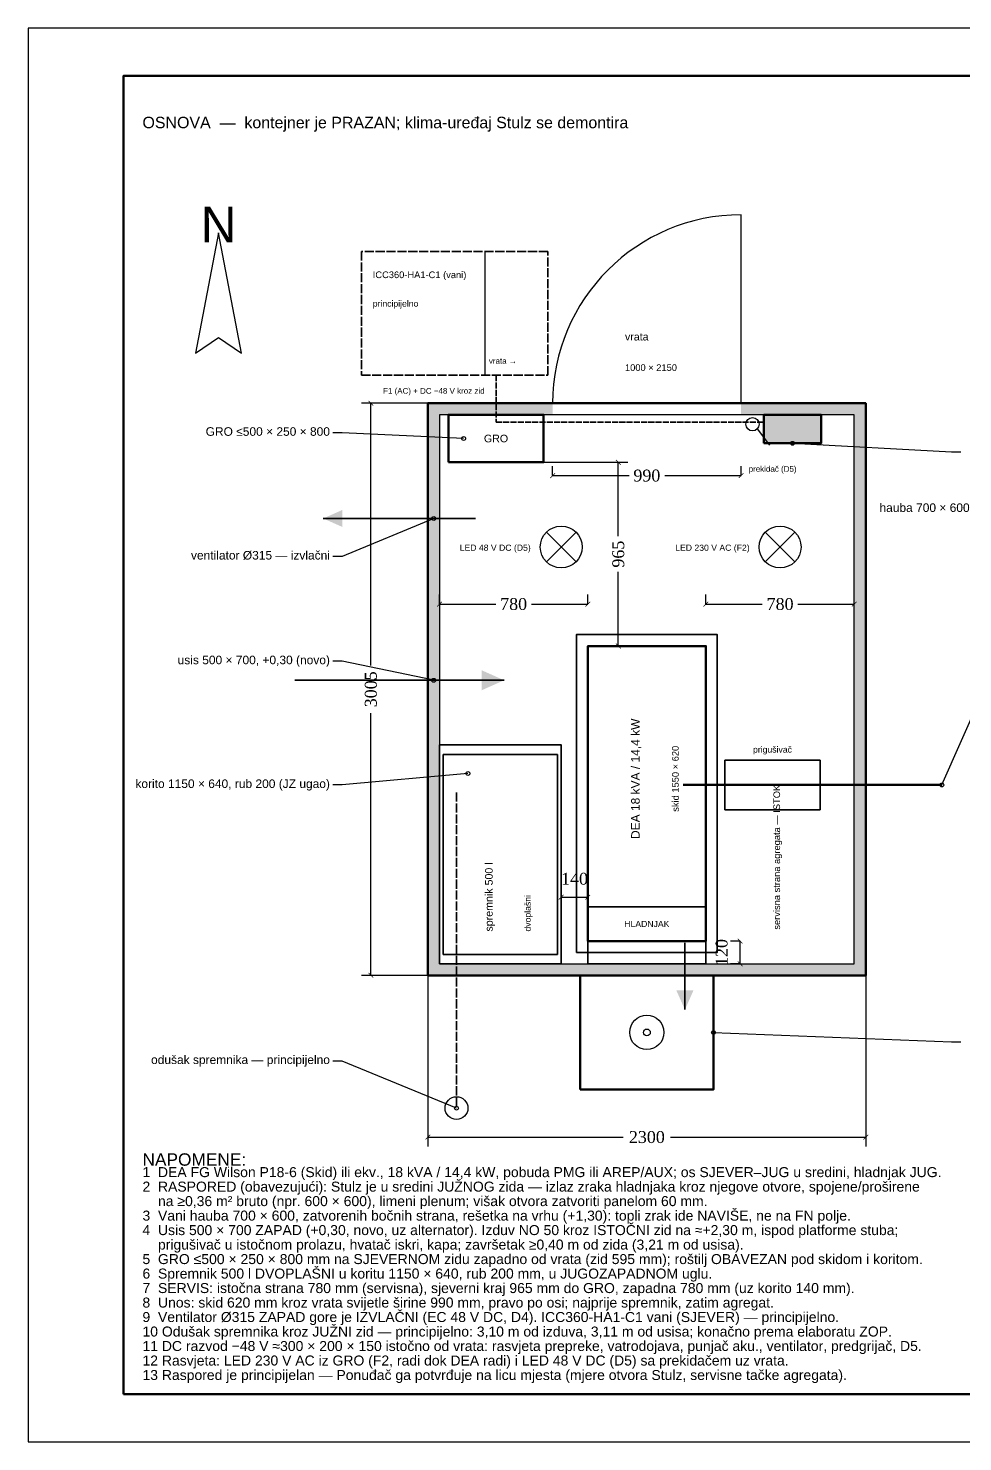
# Model space of a CAD drawing. Header units: millimetres. Extents: x 0 to 10500, y 0 to 7425.
# Drawn here: x 0 to 4910, y 0 to 7425 of the extents above; entities that cross this region are included whole.
import ezdxf
from ezdxf.enums import TextEntityAlignment as Align

# ---------------------------------------------------------------- set-up
doc = ezdxf.new("R2010")
doc.units = ezdxf.units.MM
doc.linetypes.add('DASHED', pattern=[1.524, 1.27, -0.254])
for name, color, linetype in [('Agregat', 30, 'Continuous'), ('Izvod', 253, 'Continuous'), ('Kabal', 7, 'Continuous'), ('Konstrukcija', 5, 'Continuous'), ('Kote', 7, 'Continuous'), ('Novi1', 30, 'Continuous'), ('Objekat', 6, 'Continuous'), ('Okvir', 3, 'Continuous'), ('Orijentacija', 1, 'Continuous'), ('Sema', 7, 'Continuous'), ('Tekst', 253, 'Continuous'), ('Ventilacija', 4, 'Continuous')]:
    doc.layers.add(name, color=color, linetype=linetype)
doc.styles.add('20', font='arial.ttf')
doc.styles.get("Standard").update_dxf_attribs({"font": 'times.ttf'})
doc.dimstyles.new('M 25', dxfattribs={"dimscale": 25, "dimtxt": 2.5, "dimasz": 1, "dimexe": 2, "dimexo": 0, "dimtad": 1, "dimdec": 0, "dimtxsty": 'Standard', "dimblk": 'ARCHTICK', "dimcen": 2.5, "dimazin": 3, "dimtfac": 1, "dimtmove": 0, "dimatfit": 3, "dimarcsym": 0})

# ---------------------------------------------------------------- blocks, each defined once
blk = doc.blocks.new('_ARCHTICK')
at = {"color": 0, "linetype": 'ByBlock', "const_width": 0.15}
blk.add_lwpolyline([(-0.5, -0.5), (0.5, 0.5)], dxfattribs=at)
blk = doc.blocks.new('*D3')
for p, q in [((2100, 2450), (2100, 1550)), ((4400, 2450), (4400, 1550)), ((2100, 1600), (3125, 1600)), ((3375, 1600), (4400, 1600))]:
    blk.add_line(p, q)
at = {"layer": 'Defpoints'}
for p in [(2100, 2450), (4400, 2450), (2100, 1600)]:
    blk.add_point(p, dxfattribs=at)
at = {"layer": 'Kote', "xscale": 25, "yscale": 25, "rotation": 180}
blk.add_blockref('_ARCHTICK', (2100, 1600), dxfattribs=at)
at = {"layer": 'Kote', "xscale": 25, "yscale": 25}
blk.add_blockref('_ARCHTICK', (4400, 1600), dxfattribs=at)
at = {"layer": 'Kote', "insert": (3250, 1600), "char_height": 62.5, "attachment_point": 5}
blk.add_mtext('2300', dxfattribs=at)
blk = doc.blocks.new('*D4')
for p, q in [((2100, 5455), (1750, 5455)), ((1800, 4077.5), (1800, 5455)), ((1800, 2450), (1800, 3827.5)), ((2100, 2450), (1750, 2450))]:
    blk.add_line(p, q)
at = {"layer": 'Defpoints'}
for p in [(2100, 5455), (1800, 2450), (2100, 2450)]:
    blk.add_point(p, dxfattribs=at)
at = {"layer": 'Kote', "xscale": 25, "yscale": 25}
for p, rotation in [((1800, 5455), 90), ((1800, 2450), 270)]:
    blk.add_blockref('_ARCHTICK', p, dxfattribs=dict(at, rotation=rotation))
at = {"layer": 'Kote', "insert": (1800, 3952.5), "char_height": 62.5, "attachment_point": 5, "rotation": 90}
blk.add_mtext('3005', dxfattribs=at)
blk = doc.blocks.new('*D5')
for p, q in [((2755, 5075), (2755, 5125)), ((3745, 5075), (3745, 5125)), ((2755, 5075), (3156.25, 5075)), ((3343.75, 5075), (3745, 5075))]:
    blk.add_line(p, q)
at = {"layer": 'Defpoints'}
for p in [(2755, 5075), (2755, 5075), (3745, 5075)]:
    blk.add_point(p, dxfattribs=at)
at = {"layer": 'Kote', "xscale": 25, "yscale": 25, "rotation": 180}
blk.add_blockref('_ARCHTICK', (2755, 5075), dxfattribs=at)
at = {"layer": 'Kote', "xscale": 25, "yscale": 25}
blk.add_blockref('_ARCHTICK', (3745, 5075), dxfattribs=at)
at = {"layer": 'Kote', "insert": (3250, 5075), "char_height": 62.5, "attachment_point": 5}
blk.add_mtext('990', dxfattribs=at)
blk = doc.blocks.new('*D6')
for p, q in [((2160, 4400), (2160, 4450)), ((2160, 4400), (2456.25, 4400)), ((2643.75, 4400), (2940, 4400)), ((2940, 4400), (2940, 4450))]:
    blk.add_line(p, q)
at = {"layer": 'Defpoints'}
for p in [(2160, 4400), (2160, 4400), (2940, 4400)]:
    blk.add_point(p, dxfattribs=at)
at = {"layer": 'Kote', "xscale": 25, "yscale": 25, "rotation": 180}
blk.add_blockref('_ARCHTICK', (2160, 4400), dxfattribs=at)
at = {"layer": 'Kote', "xscale": 25, "yscale": 25}
blk.add_blockref('_ARCHTICK', (2940, 4400), dxfattribs=at)
at = {"layer": 'Kote', "insert": (2550, 4400), "char_height": 62.5, "attachment_point": 5}
blk.add_mtext('780', dxfattribs=at)
blk = doc.blocks.new('*D8')
for p, q in [((3560, 4400), (3560, 4450)), ((3560, 4400), (3856.25, 4400)), ((4043.75, 4400), (4340, 4400)), ((4340, 4400), (4340, 4450))]:
    blk.add_line(p, q)
at = {"layer": 'Defpoints'}
for p in [(3560, 4400), (3560, 4400), (4340, 4400)]:
    blk.add_point(p, dxfattribs=at)
at = {"layer": 'Kote', "xscale": 25, "yscale": 25, "rotation": 180}
blk.add_blockref('_ARCHTICK', (3560, 4400), dxfattribs=at)
at = {"layer": 'Kote', "xscale": 25, "yscale": 25}
blk.add_blockref('_ARCHTICK', (4340, 4400), dxfattribs=at)
at = {"layer": 'Kote', "insert": (3950, 4400), "char_height": 62.5, "attachment_point": 5}
blk.add_mtext('780', dxfattribs=at)
blk = doc.blocks.new('*D10')
for p, q in [((2500, 5145), (3150, 5145)), ((3100, 4756.25), (3100, 5145)), ((3100, 4180), (3100, 4568.75)), ((2940, 4180), (3150, 4180))]:
    blk.add_line(p, q)
at = {"layer": 'Defpoints'}
for p in [(2500, 5145), (2940, 4180), (3100, 4180)]:
    blk.add_point(p, dxfattribs=at)
at = {"layer": 'Kote', "xscale": 25, "yscale": 25}
for p, rotation in [((3100, 5145), 90), ((3100, 4180), 270)]:
    blk.add_blockref('_ARCHTICK', p, dxfattribs=dict(at, rotation=rotation))
at = {"layer": 'Kote', "insert": (3100, 4662.5), "char_height": 62.5, "attachment_point": 5, "rotation": 90}
blk.add_mtext('965', dxfattribs=at)

msp = doc.modelspace()

# ---------------------------------------------------------------- hatches: boundary and pattern name
at = {"layer": 'Novi1'}
msp.add_hatch(color=30, dxfattribs=at).paths.add_polyline_path([(3865, 5245), (4165, 5245), (4165, 5395), (3865, 5395)])
at = {"layer": 'Objekat'}
for points in [[(2100, 5395), (2755, 5395), (2755, 5455), (2100, 5455)], [(3745, 5395), (4400, 5395), (4400, 5455), (3745, 5455)], [(2100, 2510), (2160, 2510), (2160, 5395), (2100, 5395)], [(4340, 2510), (4400, 2510), (4400, 5395), (4340, 5395)], [(2100, 2450), (4400, 2450), (4400, 2510), (2100, 2510)]]:
    msp.add_hatch(color=8, dxfattribs=at).paths.add_polyline_path(points)
at = {"layer": 'Ventilacija'}
for points in [[(2100, 4692.5), (2160, 4692.5), (2160, 5007.5), (2100, 5007.5)], [(2100, 3750), (2160, 3750), (2160, 4250), (2100, 4250)], [(2950, 2450), (3550, 2450), (3550, 2510), (2950, 2510)]]:
    msp.add_hatch(color=4, dxfattribs=at).paths.add_polyline_path(points)

# ---------------------------------------------------------------- linework, layer by layer
at = {"layer": 'Agregat', "color": 30, "lineweight": 50}
msp.add_lwpolyline([(2940, 2630), (3560, 2630), (3560, 4180), (2940, 4180)], close=True, dxfattribs=at)
at = {"layer": 'Agregat', "color": 1, "lineweight": 35}
msp.add_lwpolyline([(2160, 2510), (2800, 2510), (2800, 3660), (2160, 3660)], close=True, dxfattribs=at)
at = {"layer": 'Agregat', "color": 30, "lineweight": 35}
msp.add_lwpolyline([(2180, 2560), (2780, 2560), (2780, 3610), (2180, 3610)], close=True, dxfattribs=at)
at = {"layer": 'Agregat', "color": 4, "lineweight": 35}
msp.add_lwpolyline([(2940, 2630), (3560, 2630), (3560, 2810), (2940, 2810)], close=True, dxfattribs=at)
at = {"layer": 'Izvod', "color": 8}
for points in [[(2287.5, 5270), (1650, 5300), (1600, 5300)], [(4015, 5245), (4850, 5200), (4900, 5200)], [(2130, 4850), (1650, 4650), (1600, 4650)], [(2130, 4000), (1650, 4100), (1600, 4100)], [(4800, 3450), (5000, 3900), (5050, 3900)], [(2310, 3510), (1650, 3450), (1600, 3450)], [(3600, 2150), (4850, 2100), (4900, 2100)], [(2250, 1752.5), (1650, 2000), (1600, 2000)]]:
    msp.add_lwpolyline(points, dxfattribs=at)
for centre in [(2287.5, 5270), (4015, 5245), (2130, 4850), (2130, 4000), (2310, 3510), (4800, 3450), (3600, 2150), (2250, 1752.5)]:
    msp.add_circle(centre, 10, dxfattribs=at)
at = {"layer": 'Kabal', "color": 2, "linetype": 'DASHED', "lineweight": 35, "ltscale": 25}
msp.add_lwpolyline([(2457.5, 5602.5), (2457.5, 5355), (3865, 5355)], dxfattribs=at)
at = {"layer": 'Konstrukcija', "color": 5, "lineweight": 35}
msp.add_lwpolyline([(2880, 2570), (3620, 2570), (3620, 4240), (2880, 4240)], close=True, dxfattribs=at)
at = {"layer": 'Novi1', "color": 30}
msp.add_line((2400, 5602.5), (2400, 6252.5), dxfattribs=at)
at = {"layer": 'Novi1', "color": 30, "linetype": 'DASHED', "lineweight": 35, "ltscale": 37.5}
msp.add_lwpolyline([(1750, 5602.5), (2730, 5602.5), (2730, 6252.5), (1750, 6252.5)], close=True, dxfattribs=at)
at = {"layer": 'Novi1', "color": 30, "lineweight": 50}
for points in [[(2207.5, 5145), (2707.5, 5145), (2707.5, 5395), (2207.5, 5395)], [(3865, 5245), (4165, 5245), (4165, 5395), (3865, 5395)]]:
    msp.add_lwpolyline(points, close=True, dxfattribs=at)
at = {"layer": 'Objekat', "color": 8}
msp.add_line((3745, 5455), (3745, 6445), dxfattribs=at)
at = {"layer": 'Objekat', "color": 6, "lineweight": 50}
msp.add_lwpolyline([(2100, 2450), (4400, 2450), (4400, 5455), (2100, 5455)], close=True, dxfattribs=at)
at = {"layer": 'Objekat', "color": 6}
msp.add_lwpolyline([(2160, 2510), (4340, 2510), (4340, 5395), (2160, 5395)], close=True, dxfattribs=at)
at = {"layer": 'Objekat', "color": 8}
msp.add_arc((3745, 5455), 990, 90, 180, dxfattribs=at)
at = {"layer": 'Okvir', "color": 8}
msp.add_lwpolyline([(0, 0), (10500, 0), (10500, 7425), (0, 7425)], close=True, dxfattribs=at)
at = {"layer": 'Okvir', "lineweight": 50}
msp.add_lwpolyline([(500, 250), (10250, 250), (10250, 7175), (500, 7175)], close=True, dxfattribs=at)
at = {"layer": 'Orijentacija'}
msp.add_lwpolyline([(1000, 6350), (879, 5717.5), (1000, 5800), (1121, 5717.5)], close=True, dxfattribs=at)
at = {"layer": 'Sema', "color": 2}
for p, q in [((3830, 5320), (3895, 5235)), ((2722, 4778), (2878, 4622)), ((2722, 4622), (2878, 4778)), ((3872, 4778), (4028, 4622)), ((3872, 4622), (4028, 4778))]:
    msp.add_line(p, q, dxfattribs=at)
for centre, radius in [((3805, 5345), 35), ((2800, 4700), 110), ((3950, 4700), 110)]:
    msp.add_circle(centre, radius, dxfattribs=at)
at = {"layer": 'Ventilacija', "color": 4, "lineweight": 35}
for points in [[(2350, 4850), (1550, 4850)], [(1400, 4000), (2500, 4000)], [(3450, 2620), (3450, 2270)]]:
    msp.add_lwpolyline(points, dxfattribs=at)
at = {"layer": 'Ventilacija', "color": 1, "lineweight": 35}
msp.add_lwpolyline([(3660, 3320), (4160, 3320), (4160, 3580), (3660, 3580)], close=True, dxfattribs=at)
at = {"layer": 'Ventilacija', "color": 1, "lineweight": 50}
msp.add_lwpolyline([(3440, 3450), (4800, 3450)], dxfattribs=at)
at = {"layer": 'Ventilacija', "color": 1, "linetype": 'DASHED', "lineweight": 35, "ltscale": 37.5}
msp.add_lwpolyline([(2250, 3410), (2250, 1752.5)], dxfattribs=at)
at = {"layer": 'Ventilacija', "color": 4, "lineweight": 35}
msp.add_lwpolyline([(2940, 2510), (3560, 2510), (3560, 2630), (2940, 2630)], close=True, dxfattribs=at)
at = {"layer": 'Ventilacija', "color": 4, "lineweight": 50}
msp.add_lwpolyline([(2900, 1850), (3600, 1850), (3600, 2450), (2900, 2450)], close=True, dxfattribs=at)
at = {"layer": 'Ventilacija', "color": 4}
for radius in [90, 18]:
    msp.add_circle((3250, 2150), radius, dxfattribs=at)
at = {"layer": 'Ventilacija', "color": 1}
msp.add_circle((2250, 1752.5), 60, dxfattribs=at)
at = {"layer": 'Ventilacija', "color": 4}
for points in [[(1650.4, 4805.1), (1550, 4850), (1650.4, 4894.9)], [(2381.3, 4053), (2500, 4000), (2381.3, 3947)], [(3494.9, 2370.4), (3450, 2270), (3405.1, 2370.4)]]:
    msp.add_solid(points, dxfattribs=at)

# ---------------------------------------------------------------- texts
at = {"layer": 'Izvod', "color": 7, "style": '20'}
for s, p in [('GRO ≤500 × 250 × 800', (1585, 5284.2)), ('hauba 700 × 600 — izlaz NAVIŠE, rešetka +1,30', (5835, 4884.2)), ('ventilator Ø315 — izvlačni', (1585, 4634.2)), ('usis 500 × 700, +0,30 (novo)', (1585, 4084.2)), ('korito 1150 × 640, rub 200 (JZ ugao)', (1585, 3434.2)), ('odušak spremnika — principijelno', (1585, 1984.2))]:
    msp.add_text(s, height=45, dxfattribs=at).set_placement(p, align=Align.RIGHT)
at = {"layer": 'Orijentacija', "color": 1, "style": '20'}
msp.add_text('N', height=187, dxfattribs=at).set_placement((1000, 6394), align=Align.MIDDLE_CENTER)
at = {"layer": 'Tekst', "color": 7, "style": '20'}
for s, height, p in [('OSNOVA  —  kontejner je PRAZAN; klima-uređaj Stulz se demontira', 60, (600, 6900)), ('ICC360-HA1-C1 (vani)', 35, (1810, 6112.5)), ('vrata', 40, (3135, 5785)), ('NAPOMENE:', 65, (600, 1450)), ('1  DEA FG Wilson P18-6 (Skid) ili ekv., 18 kVA / 14,4 kW, pobuda PMG ili AREP/AUX; os SJEVER–JUG u sredini, hladnjak JUG.', 52.5, (600, 1390)), ('2  RASPORED (obavezujući): Stulz je u sredini JUŽNOG zida — izlaz zraka hladnjaka kroz njegove otvore, spojene/proširene', 52.5, (600, 1313.9)), ('    na ≥0,36 m² bruto (npr. 600 × 600), limeni plenum; višak otvora zatvoriti panelom 60 mm.', 52.5, (600, 1237.8)), ('3  Vani hauba 700 × 600, zatvorenih bočnih strana, rešetka na vrhu (+1,30): topli zrak ide NAVIŠE, ne na FN polje.', 52.5, (600, 1161.6)), ('4  Usis 500 × 700 ZAPAD (+0,30, novo, uz alternator). Izduv NO 50 kroz ISTOČNI zid na ≈+2,30 m, ispod platforme stuba;', 52.5, (600, 1085.5)), ('    prigušivač u istočnom prolazu, hvatač iskri, kapa; završetak ≥0,40 m od zida (3,21 m od usisa).', 52.5, (600, 1009.4)), ('5  GRO ≤500 × 250 × 800 mm na SJEVERNOM zidu zapadno od vrata (zid 595 mm); roštilj OBAVEZAN pod skidom i koritom.', 52.5, (600, 933.2)), ('6  Spremnik 500 l DVOPLAŠNI u koritu 1150 × 640, rub 200 mm, u JUGOZAPADNOM uglu.', 52.5, (600, 857.1)), ('7  SERVIS: istočna strana 780 mm (servisna), sjeverni kraj 965 mm do GRO, zapadna 780 mm (uz korito 140 mm).', 52.5, (600, 781)), ('8  Unos: skid 620 mm kroz vrata svijetle širine 990 mm, pravo po osi; najprije spremnik, zatim agregat.', 52.5, (600, 704.9)), ('9  Ventilator Ø315 ZAPAD gore je IZVLAČNI (EC 48 V DC, D4). ICC360-HA1-C1 vani (SJEVER) — principijelno.', 52.5, (600, 628.8)), ('10 Odušak spremnika kroz JUŽNI zid — principijelno: 3,10 m od izduva, 3,11 m od usisa; konačno prema elaboratu ZOP.', 52.5, (600, 552.6)), ('11 DC razvod −48 V ≈300 × 200 × 150 istočno od vrata: rasvjeta prepreke, vatrodojava, punjač aku., ventilator, predgrijač, D5.', 52.5, (600, 476.5)), ('12 Rasvjeta: LED 230 V AC iz GRO (F2, radi dok DEA radi) i LED 48 V DC (D5) sa prekidačem uz vrata.', 52.5, (600, 400.4)), ('13 Raspored je principijelan — Ponuđač ga potvrđuje na licu mjesta (mjere otvora Stulz, servisne tačke agregata).', 52.5, (600, 324.2))]:
    msp.add_text(s, height=height, dxfattribs=at).set_placement(p)
at = {"layer": 'Tekst', "color": 8, "style": '20'}
for s, height, p in [('principijelno', 32.5, (1810, 5962.5)), ('vrata →', 30, (2420, 5662.5)), ('1000 × 2150', 35, (3135, 5625)), ('prekidač (D5)', 30, (3785, 5095))]:
    msp.add_text(s, height=height, dxfattribs=at).set_placement(p)
for s, height, p in [('F1 (AC) + DC −48 V kroz zid', 30, (2397.5, 5505)), ('LED 48 V DC (D5)', 32.5, (2640, 4680)), ('LED 230 V AC (F2)', 32.5, (3790, 4680))]:
    msp.add_text(s, height=height, dxfattribs=at).set_placement(p, align=Align.RIGHT)
at = {"layer": 'Tekst', "color": 7, "style": '20'}
msp.add_text('GRO', height=40, dxfattribs=at).set_placement((2457.5, 5270), align=Align.MIDDLE_CENTER)
msp.add_text('DEA 18 kVA / 14,4 kW', height=45, rotation=90, dxfattribs=at).set_placement((3190, 3482.5), align=Align.MIDDLE_CENTER)
at = {"layer": 'Tekst', "color": 8, "style": '20'}
msp.add_text('skid 1550 × 620', height=35, rotation=90, dxfattribs=at).set_placement((3400, 3482.5), align=Align.MIDDLE_CENTER)
msp.add_text('prigušivač', height=32.5, dxfattribs=at).set_placement((3910, 3620), align=Align.CENTER)
for s, height, p in [('servisna strana agregata — ISTOK', 35, (3950, 2690)), ('dvoplašni', 32.5, (2640, 2680))]:
    msp.add_text(s, height=height, rotation=90, dxfattribs=at).set_placement(p)
at = {"layer": 'Tekst', "color": 7, "style": '20'}
msp.add_text('spremnik 500 l', height=40, rotation=90, dxfattribs=at).set_placement((2440, 2680))
at = {"layer": 'Tekst', "color": 8, "style": '20'}
msp.add_text('HLADNJAK', height=32.5, dxfattribs=at).set_placement((3250, 2720), align=Align.MIDDLE_CENTER)

# ---------------------------------------------------------------- dimensions: what is measured, and where the dimension line sits
at = {"layer": 'Kote'}
for base, p1, p2, picture, middle in [((1800, 2450), (2100, 2450), (2100, 5455), '*D4', (1800, 3952.5)), ((3100, 4180), (2940, 4180), (2500, 5145), '*D10', (3100, 4662.5))]:
    dim = msp.add_linear_dim(base=base, p1=p1, p2=p2, angle=90, dimstyle='M 25', dxfattribs=at)
    dim.commit()
    dim.dimension.update_dxf_attribs({"geometry": picture, "text_midpoint": middle})
for base, p1, p2, picture, middle in [((2755, 5075), (2755, 5075), (3745, 5075), '*D5', (3250, 5075)), ((2160, 4400), (2160, 4400), (2940, 4400), '*D6', (2550, 4400)), ((3560, 4400), (3560, 4400), (4340, 4400), '*D8', (3950, 4400)), ((2100, 1600), (2100, 2450), (4400, 2450), '*D3', (3250, 1600))]:
    dim = msp.add_linear_dim(base=base, p1=p1, p2=p2, dimstyle='M 25', dxfattribs=at)
    dim.commit()
    dim.dimension.update_dxf_attribs({"geometry": picture, "text_midpoint": middle})
msp.add_linear_dim(base=(2800, 2860), p1=(2800, 2860), p2=(2940, 2860), dimstyle='M 25', dxfattribs=at).render()
msp.add_linear_dim(base=(3740, 2510), p1=(3740, 2510), p2=(3740, 2630), angle=90, dimstyle='M 25', dxfattribs=at).render()

doc.saveas('drawing.dxf')
